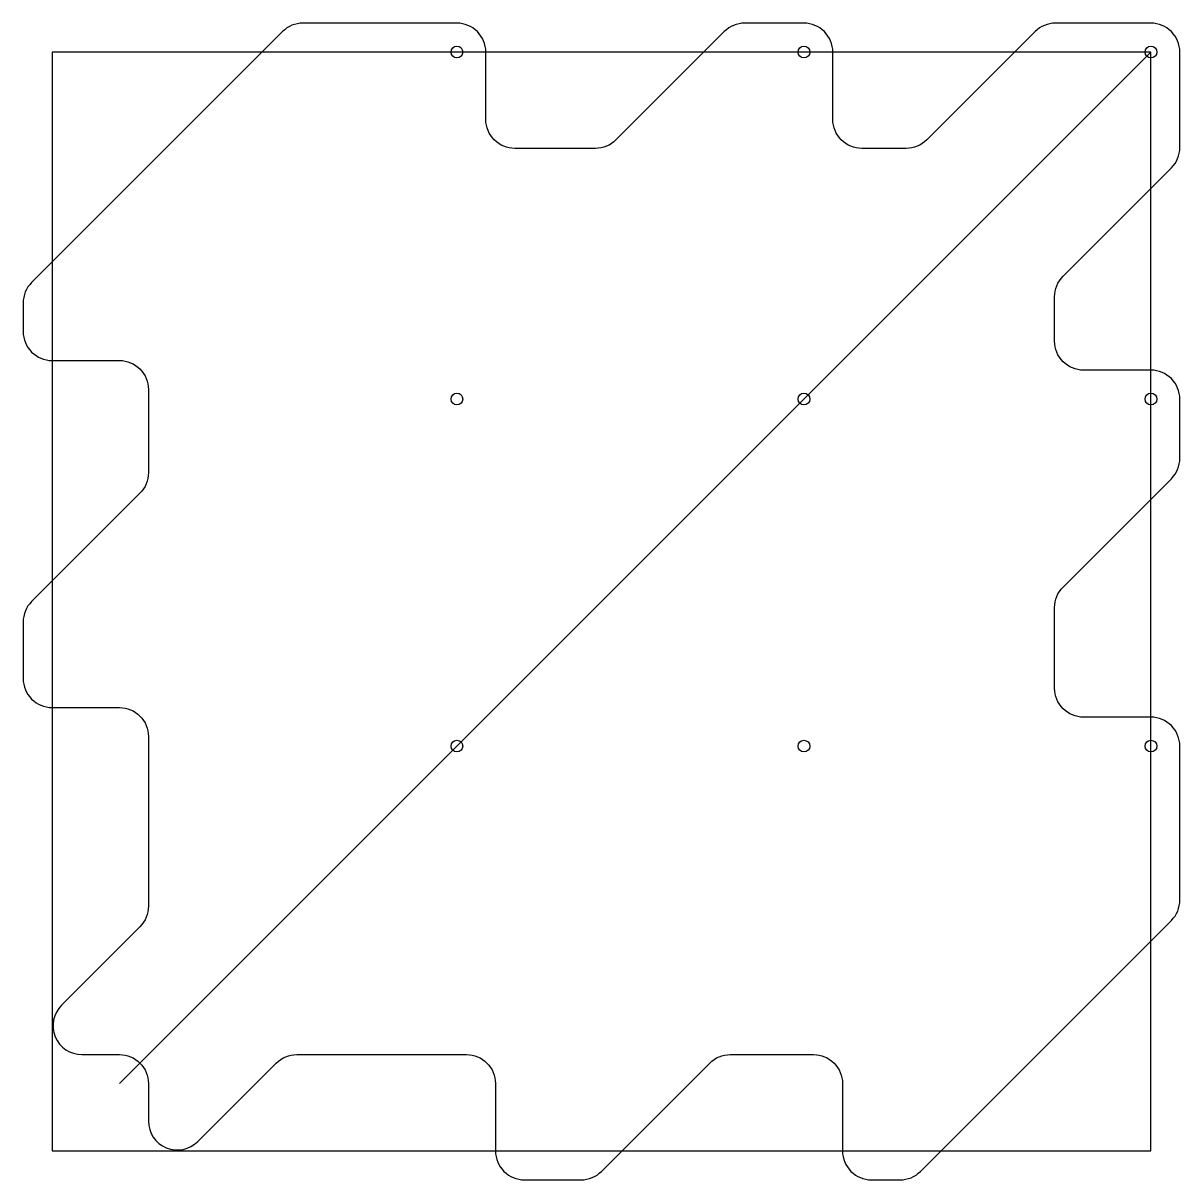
# Model space of a CAD drawing. Header units: millimetres. Extents: x -300 to 300, y -300 to 300.
import ezdxf

# ---------------------------------------------------------------- set-up
doc = ezdxf.new("R2010")
doc.units = ezdxf.units.MM
doc.layers.get('0').update_dxf_attribs({"linetype": 'CONTINUOUS'})

msp = doc.modelspace()

# ---------------------------------------------------------------- linework, layer by layer
msp.add_line((-250, -250), (285, 285))
msp.add_lwpolyline([(-75, 300), (-154.82, 300, 0.198912), (-165.43, 295.61), (-295.61, 165.43, 0.198912), (-300, 154.82), (-300, 140, 0.414214), (-285, 125), (-250, 125, -0.414214), (-235, 110), (-235, 66.78, -0.198912), (-239.39, 56.18), (-295.61, -0.04, 0.198912), (-300, -10.64), (-300, -40, 0.414214), (-285, -55), (-250, -55, -0.414214), (-235, -70), (-235, -158.08, -0.198912), (-239.39, -168.68), (-280.1, -209.39, 0.668179), (-269.5, -235), (-250, -235, -0.414214), (-235, -250), (-235, -269.5, 0.668179), (-209.39, -280.1), (-168.68, -239.39, -0.198912), (-158.08, -235), (-70, -235, -0.414214), (-55, -250), (-55, -285, 0.414214), (-40, -300), (-10.64, -300, 0.198912), (-0.04, -295.61), (56.18, -239.39, -0.198912), (66.78, -235), (110, -235, -0.414214), (125, -250), (125, -285, 0.414214), (140, -300), (154.82, -300, 0.198912), (165.43, -295.61), (295.61, -165.43, 0.198912), (300, -154.82), (300, -75, 0.414214), (285, -60), (250, -60, -0.414214), (235, -45), (235, -3.14, -0.198912), (239.39, 7.46), (295.61, 63.68, 0.198912), (300, 74.28), (300, 105, 0.414214), (285, 120), (250, 120, -0.414214), (235, 135), (235, 158.08, -0.198912), (239.39, 168.68), (295.61, 224.9, 0.198912), (300, 235.5), (300, 285, 0.414214), (285, 300), (235.5, 300, 0.198912), (224.9, 295.61), (168.68, 239.39, -0.198912), (158.08, 235), (135, 235, -0.414214), (120, 250), (120, 285, 0.414214), (105, 300), (74.28, 300, 0.198912), (63.68, 295.61), (7.46, 239.39, -0.198912), (-3.14, 235), (-45, 235, -0.414214), (-60, 250), (-60, 285, 0.414214)], format="xyb", close=True)
msp.add_lwpolyline([(285, 285), (-285, 285), (-285, -285), (285, -285)], close=True)
for centre in [(-75, 285), (105, 285), (285, 285), (-75, 105), (105, 105), (285, 105), (-75, -75), (105, -75), (285, -75)]:
    msp.add_circle(centre, 3.05)

doc.saveas('drawing.dxf')
